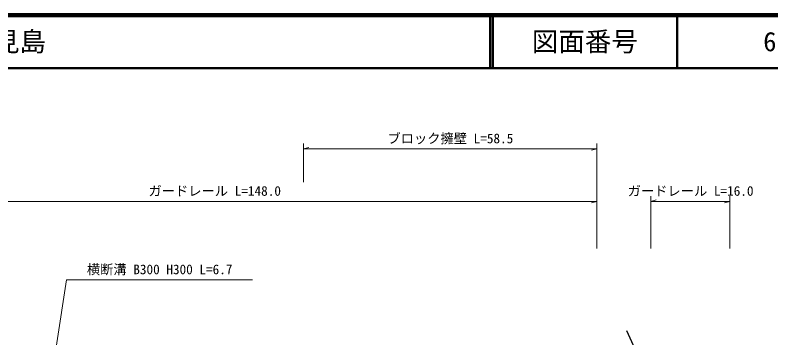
# Model space of a CAD drawing. Units: millimetres, scale not verified. Extents: x 40000 to 680000, y 20000 to 380000.
# Drawn here: x 419196 to 561694, y 319048 to 380000 of the extents above; entities that cross this region are included whole.
import ezdxf
from ezdxf.enums import TextEntityAlignment as Align

# ---------------------------------------------------------------- set-up
doc = ezdxf.new("R2010")
doc.units = ezdxf.units.MM
doc.header["$LTSCALE"] = 1000
for name, color, linetype, lineweight in [('M-BMK-SRVR', 3, 'Continuous', 25), ('M-STR-HTXT', 7, 'Continuous', 13), ('M-TTL', 2, 'Continuous', 140), ('M-TTL-LINE', 7, 'Continuous', 50)]:
    doc.layers.add(name, color=color, linetype=linetype, lineweight=lineweight)
doc.layers.add('M-TTL-TXT', color=7, linetype='Continuous')
doc.styles.add('ＭＳ ゴシック', font='')
doc.styles.get('ＭＳ ゴシック').set_extended_font_data('MS Gothic')

msp = doc.modelspace()

# ---------------------------------------------------------------- linework, layer by layer
at = {"layer": 'M-BMK-SRVR'}
msp.add_line((554887, 275788), (534562, 320373), dxfattribs=at)
at = {"layer": 'M-STR-HTXT'}
for p, q in [((473548, 348461), (473548, 355749)), ((473548, 354749), (474548, 355029)), ((528871, 355749), (528871, 345835)), ((473548, 354749), (528871, 354749)), ((528871, 354749), (527871, 354469)), ((528871, 345835), (528871, 335948)), ((539057, 335948), (539057, 345835)), ((539057, 344835), (540057, 345115)), ((553956, 345835), (553956, 335948)), ((384686, 344835), (528871, 344835)), ((528871, 344835), (527871, 344555)), ((539057, 344835), (553956, 344835)), ((553956, 344835), (552956, 344555))]:
    msp.add_line(p, q, dxfattribs=at)
msp.add_lwpolyline([(423419, 294336), (428902, 330021), (463923, 330021)], dxfattribs=at)
at = {"layer": 'M-TTL'}
msp.add_line((680000, 380000), (40000, 380000), dxfattribs=at)
at = {"layer": 'M-TTL-LINE'}
for p, q in [((508747, 380000), (508747, 370000)), ((509247, 380000), (509247, 370000)), ((543997, 380000), (543997, 370000)), ((40000, 370000), (680000, 370000))]:
    msp.add_line(p, q, dxfattribs=at)

# ---------------------------------------------------------------- texts
at = {"layer": 'M-STR-HTXT', "style": 'ＭＳ ゴシック'}
for s, p in [('ブロック擁壁 L=58.5', (489397, 355249)), ('ガードレール L=148.0', (444341, 345335)), ('ガードレール L=16.0', (534694, 345335)), ('横断溝 B300 H300 L=6.7', (432725, 330521))]:
    msp.add_text(s, height=1833, dxfattribs=at).set_placement(p, align=Align.BOTTOM_LEFT)
at = {"layer": 'M-TTL-TXT', "style": 'ＭＳ ゴシック'}
msp.add_text('萩市見島', height=3666, dxfattribs=at).set_placement((405024, 375000), align=Align.MIDDLE_LEFT)
for s, p in [('図面番号', (526622, 375000)), ('6', (561497, 375000))]:
    msp.add_text(s, height=3666, dxfattribs=at).set_placement(p, align=Align.MIDDLE_CENTER)

doc.saveas('drawing.dxf')
